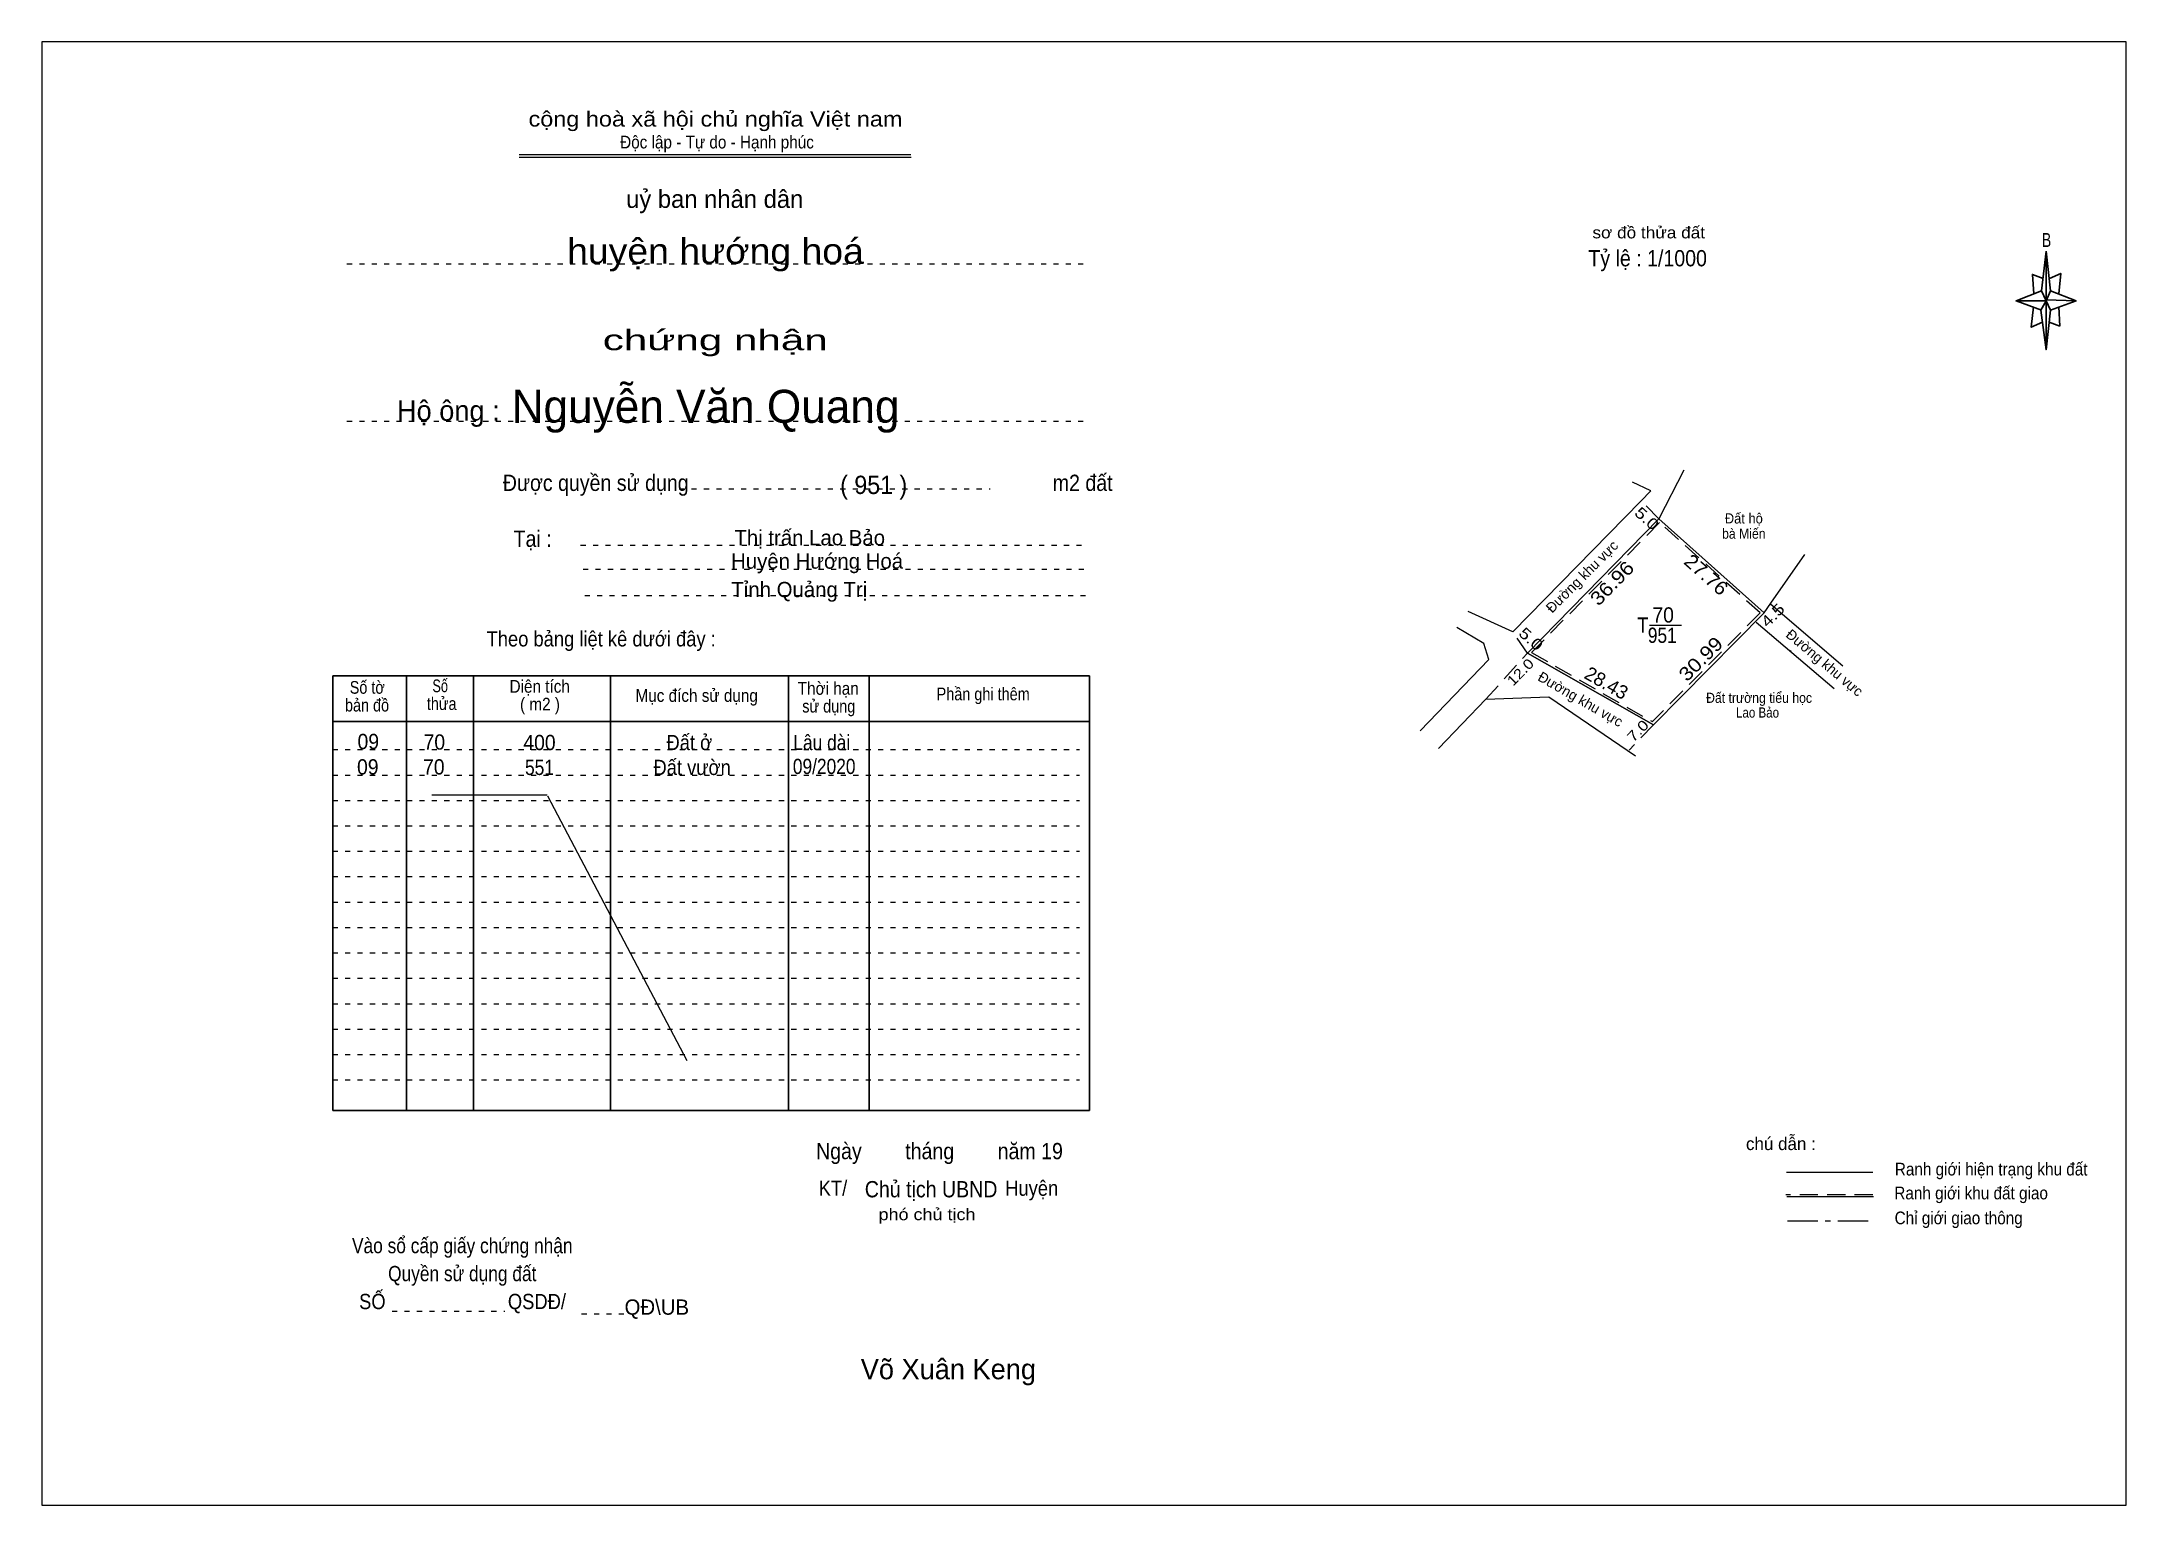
# Model space of a CAD drawing. Header units: centimetres. Extents: x -0.5 to 40.5, y 0 to 28.8.
import ezdxf
from ezdxf.enums import TextEntityAlignment as Align

# ---------------------------------------------------------------- set-up
doc = ezdxf.new("R2010")
doc.units = ezdxf.units.CM
doc.header["$LTSCALE"] = 0.12
for name, pattern in [('DOT_DASHED', [7.7, 5, -1.2, 0.3, -1.2]), ('DOTTED', [1.5, 0.3, -1.2]), ('MEDIUM_DASHED', [4.5, 3, -1.5])]:
    doc.linetypes.add(name, pattern=pattern)
for name, color, linetype, lineweight in [('1', 7, 'DOTTED', 13), ('2', 7, 'Continuous', 13), ('3', 7, 'Continuous', 25), ('50', 7, 'Continuous', 13)]:
    doc.layers.add(name, color=color, linetype=linetype, lineweight=lineweight)
doc.layers.add('34', color=7, linetype='Continuous')

msp = doc.modelspace()

# ---------------------------------------------------------------- linework, layer by layer
at = {"layer": '1', "linetype": 'Continuous'}
for p, q in [((8.91, 26.55), (16.62, 26.55)), ((8.91, 26.5), (16.63, 26.5))]:
    msp.add_line(p, q, dxfattribs=at)
at = {"layer": '1'}
for p, q in [((5.52, 24.4), (20.02, 24.4)), ((5.52, 21.3), (20.02, 21.3)), ((12.06, 19.97), (18.18, 19.97)), ((10.12, 18.86), (20.06, 18.86)), ((10.17, 18.39), (20.11, 18.39)), ((10.2, 17.87), (20.14, 17.87)), ((5.24, 14.84), (19.94, 14.84)), ((5.24, 14.34), (19.94, 14.34)), ((5.24, 13.84), (19.94, 13.84)), ((5.24, 13.34), (19.94, 13.34)), ((5.24, 12.84), (19.94, 12.84)), ((5.24, 12.34), (19.94, 12.34)), ((5.24, 11.84), (19.94, 11.84)), ((5.24, 11.34), (19.94, 11.34)), ((5.24, 10.84), (19.94, 10.84)), ((5.24, 10.34), (19.94, 10.34)), ((5.24, 9.84), (19.94, 9.84)), ((5.24, 9.34), (19.94, 9.34)), ((5.24, 8.84), (19.94, 8.84)), ((5.24, 8.34), (19.94, 8.34)), ((6.41, 3.79), (8.63, 3.79)), ((10.14, 3.74), (11.2, 3.74))]:
    msp.add_line(p, q, dxfattribs=at)
at = {"layer": '1', "linetype": 'Continuous', "lineweight": 25}
for p, q in [((5.24, 16.29), (20.14, 16.29)), ((5.24, 16.29), (5.24, 7.74)), ((6.69, 16.29), (6.69, 7.74)), ((8.01, 16.29), (8.01, 7.74)), ((10.71, 16.29), (10.71, 7.74)), ((14.21, 16.29), (14.21, 7.74)), ((15.8, 16.29), (15.8, 7.74)), ((20.14, 16.29), (20.14, 7.74)), ((5.24, 15.39), (20.14, 15.39)), ((5.24, 7.74), (20.14, 7.74))]:
    msp.add_line(p, q, dxfattribs=at)
at = {"layer": '1', "linetype": 'Continuous'}
msp.add_lwpolyline([(-0.49, -0.03), (40.55, -0.03), (40.55, 28.77), (-0.49, 28.77)], close=True, dxfattribs=at)
at = {"layer": '2'}
for p, q in [((31.19, 19.93), (30.83, 20.1)), ((33.42, 17.53), (31.35, 19.38)), ((33.55, 17.72), (34.22, 18.68)), ((33.42, 17.53), (33.55, 17.72)), ((33.55, 17.7), (34.97, 16.49)), ((28.47, 17.16), (27.59, 17.56)), ((31.16, 17.29), (31.79, 17.29)), ((33.42, 17.53), (31.24, 15.33)), ((33.26, 17.35), (34.8, 16.04)), ((28, 16.61), (26.65, 15.21)), ((33.94, 16.77), (33.95, 16.79)), ((27.94, 15.83), (27.01, 14.86))]:
    msp.add_line(p, q, dxfattribs=at)
at = {"layer": '2', "linetype": 'MEDIUM_DASHED'}
for p, q in [((31.35, 19.38), (31.02, 19.71)), ((33.34, 17.53), (31.36, 19.31)), ((33.34, 17.53), (31.22, 15.39)), ((28.76, 16.74), (28.47, 17.16)), ((27.94, 15.83), (28.76, 16.74)), ((31.24, 15.33), (30.76, 14.83))]:
    msp.add_line(p, q, dxfattribs=at)
at = {"layer": '2'}
for points in [[(31.84, 20.34), (31.35, 19.38), (33.42, 17.53), (31.24, 15.33), (28.76, 16.74), (31.35, 19.38)], [(28.47, 17.16), (30.99, 19.73), (31.19, 19.93)], [(31.35, 19.38), (28.76, 16.74), (31.24, 15.33)], [(28, 16.61), (27.9, 16.93), (27.37, 17.24)], [(27.94, 15.83), (29.18, 15.88), (30.89, 14.72)]]:
    msp.add_lwpolyline(points, dxfattribs=at)
at = {"layer": '2', "linetype": 'MEDIUM_DASHED'}
msp.add_lwpolyline([(31.36, 19.31), (28.84, 16.75), (31.22, 15.39)], dxfattribs=at)
at = {"layer": '3'}
for p, q in [((38.88, 23.87), (38.97, 24.65)), ((39.06, 23.87), (39.56, 23.67)), ((38.88, 23.49), (38.38, 23.67)), ((39.06, 23.49), (38.97, 22.71)), ((39.22, 23.55), (39.24, 23.17)), ((39.24, 23.17), (39.03, 23.25))]:
    msp.add_line(p, q, dxfattribs=at)
at = {"layer": '3', "lineweight": 13}
for p, q in [((35.56, 6.52), (33.86, 6.52)), ((35.57, 6.04), (33.87, 6.04))]:
    msp.add_line(p, q, dxfattribs=at)
at = {"layer": '3', "linetype": 'MEDIUM_DASHED', "lineweight": 13}
msp.add_line((35.56, 6.08), (33.85, 6.08), dxfattribs=at)
at = {"layer": '3', "linetype": 'DOT_DASHED', "lineweight": 13}
msp.add_line((33.88, 5.57), (35.59, 5.57), dxfattribs=at)
at = {"layer": '3'}
for points in [[(38.97, 24.65), (39.06, 23.87), (38.97, 23.67)], [(38.97, 23.67), (38.38, 23.67), (38.88, 23.87), (39.06, 23.49), (39.56, 23.67), (38.97, 23.69)], [(38.97, 23.67), (38.97, 22.71), (38.87, 23.49)]]:
    msp.add_lwpolyline(points, close=True, dxfattribs=at)
for points in [[(38.97, 23.67), (38.88, 23.87), (38.38, 23.67)], [(38.91, 24.11), (38.7, 24.19), (38.73, 23.81)], [(39.04, 24.11), (39.26, 24.21), (39.22, 23.81)], [(38.72, 23.55), (38.68, 23.15), (38.9, 23.25)], [(38.97, 23.67), (39.06, 23.49), (39.56, 23.67)]]:
    msp.add_lwpolyline(points, dxfattribs=at)
at = {"layer": '50'}
for p, q in [((7.19, 13.95), (9.46, 13.95)), ((9.47, 13.93), (12.21, 8.72))]:
    msp.add_line(p, q, dxfattribs=at)

# ---------------------------------------------------------------- texts
at = {"layer": '1'}
for s, height, width, p in [('cộng hoà xã hội chủ nghĩa Việt nam', 0.3, 1.15, (12.775, 27.1)), ('Độc lập - Tự do - Hạnh phúc', 0.25, 0.9, (12.805, 26.67)), ('chứng nhận', 0.4, 1.55, (12.77, 22.7)), ('Được quyền sử dụng                                                                   m2 đất', 0.32, 0.9, (14.59, 19.93)), ('Tại :', 0.32, 0.9, (9.175, 18.83)), ('Theo bảng liệt kê dưới đây :', 0.3, 0.9, (10.525, 16.87)), ('Số tờ', 0.25, 0.85, (5.92, 15.94)), ('Số ', 0.25, 0.75, (7.39, 15.97)), ('Diện tích', 0.25, 0.9, (9.315, 15.96)), ('Mục đích sử dụng', 0.25, 0.9, (12.405, 15.78)), ('Thời hạn', 0.25, 0.9, (14.995, 15.92)), ('Phần ghi thêm', 0.25, 0.85, (18.045, 15.81)), ('bản đồ', 0.25, 0.85, (5.915, 15.59)), ('thửa', 0.25, 0.85, (7.385, 15.62)), ('( m2 )', 0.25, 0.9, (9.32, 15.61)), ('sử dụng', 0.25, 0.85, (15.005, 15.57)), ('Ngày        tháng        năm 19', 0.32, 0.9, (17.185, 6.78)), ('Chủ tịch UBND', 0.32, 0.9, (17.02, 6.03)), ('Vào sổ cấp giấy chứng nhận', 0.3, 0.85, (7.79, 4.93)), ('Quyền sử dụng đất', 0.3, 0.85, (7.79, 4.38)), ('SỐ                        QSDĐ/', 0.3, 0.9, (7.795, 3.83))]:
    msp.add_text(s, height=height, dxfattribs=dict(at, width=width)).set_placement(p, align=Align.CENTER)
msp.add_text('uỷ ban nhân dân', height=0.35, dxfattribs=at).set_placement((12.76, 25.5), align=Align.CENTER)
at = {"layer": '2'}
for s, height, rotation, width, p in [('5.0', 0.2187, 318.315, 1.25, (31.0373, 19.3054)), ('36.96', 0.2695, 45.614, 1.15, (30.5229, 18.0207)), ('27.76', 0.27, 318.315, 1.1, (32.1902, 18.1814)), ('4.5', 0.2187, 45.17, 1.25, (33.6667, 17.4079)), ('5.0', 0.2187, 318.315, 1.25, (28.7573, 16.9354)), ('30.99', 0.27, 45.17, 1.15, (32.2676, 16.5298)), ('12.0', 0.1964, 45.614, 1.2, (28.6915, 16.2963)), ('7.0', 0.1996, 45.614, 1.25, (31.0064, 15.1402))]:
    msp.add_text(s, height=height, rotation=rotation, dxfattribs=dict(at, width=width)).set_placement(p, align=Align.CENTER)
for s, width, p in [('Đất hộ', 0.95, (33.02, 19.29)), ('bà Miến', 0.9, (33.02, 18.99)), ('Đất trường tiểu học', 0.9, (33.32, 15.76)), ('Lao Bảo', 0.85, (33.29, 15.47))]:
    msp.add_text(s, height=0.2, dxfattribs=dict(at, width=width)).set_placement(p, align=Align.CENTER)
for s, height, rotation, p in [('Đường khu vực', 0.1994, 45, (29.9045, 18.1745)), ('Đường khu vực', 0.1999, 320, (34.5457, 16.473)), ('28.43', 0.27, 330.433, (30.2484, 16.034)), ('Đường khu vực', 0.1999, 330, (29.755, 15.7456))]:
    msp.add_text(s, height=height, rotation=rotation, dxfattribs=at).set_placement(p, align=Align.CENTER)
for s, width, p in [('T', 0.9, (30.92, 17.14)), ('951', 0.85, (31.13, 16.94)), ('70', 0.95, (31.22, 17.34))]:
    msp.add_text(s, height=0.3, dxfattribs=dict(at, width=width)).set_placement(p)
at = {"layer": '3'}
for s, height, width, p in [('sơ đồ thửa đất ', 0.23, 1.1, (31.195, 24.9)), ('B', 0.2756, 0.75, (38.98, 24.73)), ('Ranh giới hiện trạng khu đất', 0.25, 0.9, (37.89, 6.46)), ('Ranh giới khu đất giao', 0.25, 0.9, (37.495, 5.99)), ('Chỉ giới giao thông', 0.25, 0.9, (37.25, 5.5))]:
    msp.add_text(s, height=height, dxfattribs=dict(at, width=width)).set_placement(p, align=Align.CENTER)
at = {"layer": '3', "width": 0.9}
msp.add_text('Tỷ lệ : 1/1000', height=0.32, dxfattribs=at).set_placement((29.96, 24.35))
at = {"layer": '3'}
msp.add_text('chú dẫn :', height=0.25, dxfattribs=at).set_placement((33.75, 6.96), align=Align.CENTER)
at = {"layer": '34'}
for s, height, width, p in [('huyện hướng hoá', 0.5, 1.1, (12.775, 24.4)), ('( 951 )', 0.36, 0.95, (15.89, 19.87)), ('09', 0.3, 0.95, (5.94, 14.85)), ('70', 0.3, 0.95, (7.24, 14.84)), ('400', 0.3, 0.95, (9.31, 14.83)), ('09', 0.3, 0.95, (5.93, 14.35)), ('70', 0.3, 0.95, (7.23, 14.35)), ('551', 0.3, 0.85, (9.31, 14.34))]:
    msp.add_text(s, height=height, dxfattribs=dict(at, width=width)).set_placement(p, align=Align.CENTER)
for s, height, p in [('Nguyễn Văn Quang', 0.65, (12.58, 21.27)), ('Hộ ông :', 0.4, (7.515, 21.31)), ('Thị trấn Lao Bảo', 0.3, (14.63, 18.86)), ('Huyện Hướng Hoá', 0.3, (14.775, 18.4)), ('Tỉnh Quảng Trị', 0.3, (14.425, 17.84))]:
    msp.add_text(s, height=height, dxfattribs=at).set_placement(p, align=Align.CENTER)
at = {"layer": '50'}
for s, height, width, p in [('Đất ở ', 0.3, 0.9, (12.31, 14.83)), ('Lâu dài ', 0.3, 0.85, (14.915, 14.83)), ('Đất vườn', 0.3, 0.9, (12.315, 14.34)), ('09/2020', 0.3, 0.85, (14.915, 14.36)), ('KT/                               Huyện ', 0.3, 0.9, (17.215, 6.06)), ('phó chủ tịch', 0.23, 1.15, (16.94, 5.58))]:
    msp.add_text(s, height=height, dxfattribs=dict(at, width=width)).set_placement(p, align=Align.CENTER)
for s, height, p in [('QĐ\\UB', 0.3, (11.62, 3.72)), ('Võ Xuân Keng', 0.4, (17.36, 2.45))]:
    msp.add_text(s, height=height, dxfattribs=at).set_placement(p, align=Align.CENTER)

doc.saveas('drawing.dxf')
